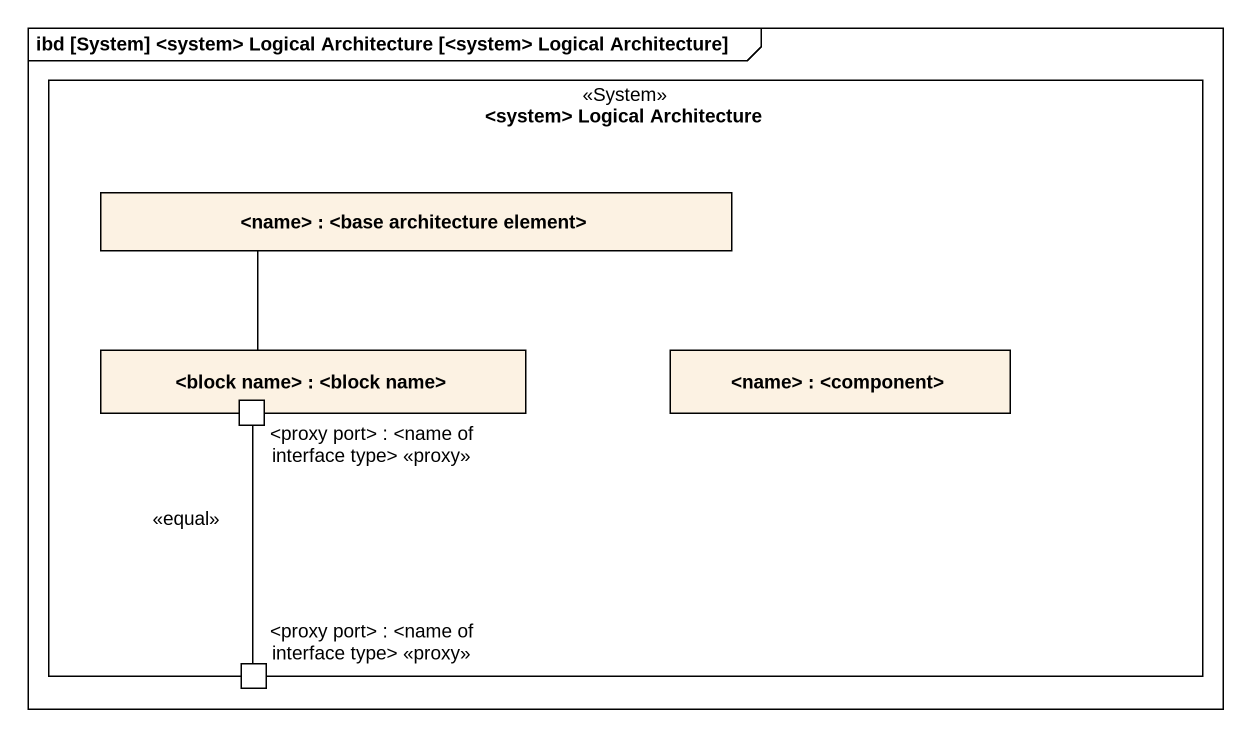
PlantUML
@startuml
mainframe ibd [System] <system> Logical Architecture [<system> Logical Architecture]
rectangle "<system> Logical Architecture" as system_Logical_Architecture <<System>> {
  rectangle "<name> : <base architecture element>" as name
  rectangle "<block name> : <block name>" as block_name {
    port "<proxy port> : <name of interface type> <<proxy>>" as proxy_port_name_of
  }
  rectangle "<name> : <component>" as name_2
  port "<proxy port> : <name of interface type> <<proxy>>" as proxy_port_name_of_2
}
block_name -up- name
proxy_port_name_of_2 -up- proxy_port_name_of : <<equal>>
@enduml
